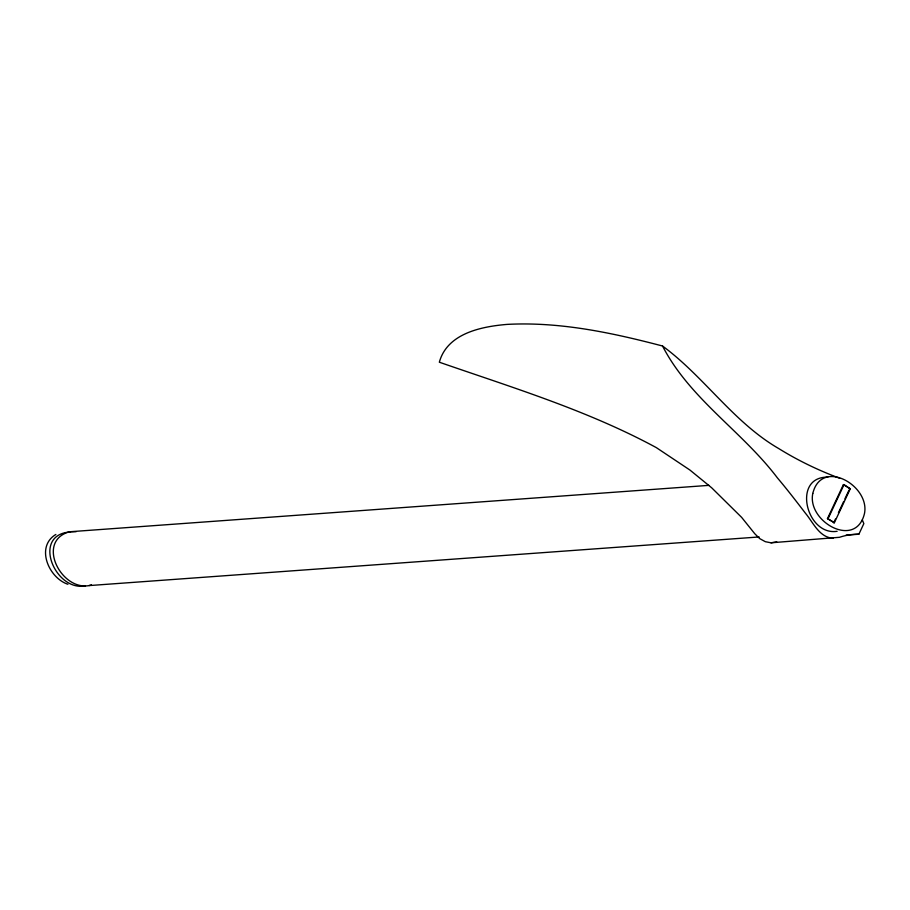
<?xml version="1.0" encoding="UTF-8"?>
<svg xmlns="http://www.w3.org/2000/svg" width="910" height="910" viewBox="0 0 910 910"><rect width="100%" height="100%" fill="white"/><g stroke="black" fill="none" stroke-linecap="round" stroke-linejoin="round"><path stroke-width="1.36" d="M827.486 518.575L843.388 484.643L844.048 484.598L850.259 488.818L834.356 522.75L827.486 518.575L834.356 522.75M828.145 518.529L844.048 484.598M833.696 522.795L835.471 519.03M838.417 512.74L843.707 501.433M844.889 498.919L849.007 490.115M839.725 478.273C818.488 470.39 797.968 460.494 778.71 448.55C733.426 422.308 704.272 376.717 662.526 346.005C611.929 332.719 559.786 321.594 507.166 324.392C481.379 326.531 447.231 333.344 439.337 362.214C512.762 387.694 587.621 410.433 656.303 447.606L689.939 470.049L711.688 487.805L741.639 517.38L754.799 533.76L759.713 538.606L765.321 541.689L770.997 542.804L839.486 537.298A96.915 74.757 -87.2 0 1 858.881 534.204L863.84 523.614A96.915 74.757 -87.2 0 1 862.339 519.917M55.874 534.454C35.331 546.694 48.605 577.873 67.909 584.277M708.924 485.36L69.524 531.77C35.729 541.109 60.959 590.852 89.066 585.585L759.145 536.957M89.066 585.585L91.432 584.823M770.997 542.804L776.776 541.86M850.259 488.818L843.388 484.643M846.129 535.125L858.881 534.204M69.524 531.77L76.121 531.69M69.888 531.986C31.224 534.921 55.237 592.046 85.472 585.847M837.143 531.292C806.453 536.206 791.598 476.578 827.816 477.136M833.378 538.276C819.273 537.582 813.381 522.704 805.418 513.206C796.273 501.262 787.093 489.341 777.379 477.852C742.014 431.135 689.826 398.921 662.526 346.005M812.789 493.459C806.863 521.43 855.662 549.538 864.443 513.684C870.358 485.712 821.571 457.605 812.789 493.459"/></g></svg>
